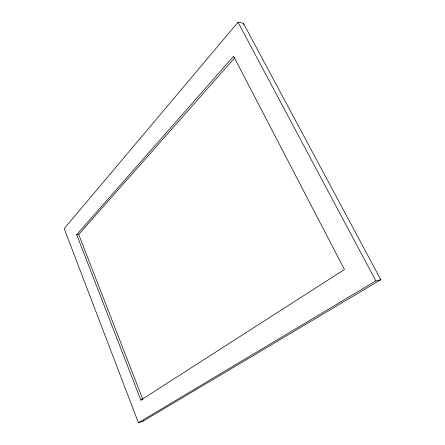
<?xml version="1.0" encoding="UTF-8"?>
<svg xmlns="http://www.w3.org/2000/svg" width="445" height="445" viewBox="0 0 445 445"><rect width="100%" height="100%" fill="white"/><g stroke="black" fill="none" stroke-linecap="round" stroke-linejoin="round"><path stroke-width="0.67" d="M143.713 420.18L143.157 421.103L138.412 422.75L64.186 228.624L238.014 22.25L243.382 23.235L243.765 24.492M76.696 234.676L233.608 56.254L344.458 269.503L140.837 400.111L76.696 234.676L78.698 234.476L234.938 57.594M138.412 422.75L375.864 280.895L380.814 279.705L380.202 279.193M143.157 421.103L380.814 279.705L243.382 23.235M140.837 400.111L142.35 399.632M238.014 22.25L375.864 280.895M78.698 234.476L142.856 399.471"/></g></svg>
